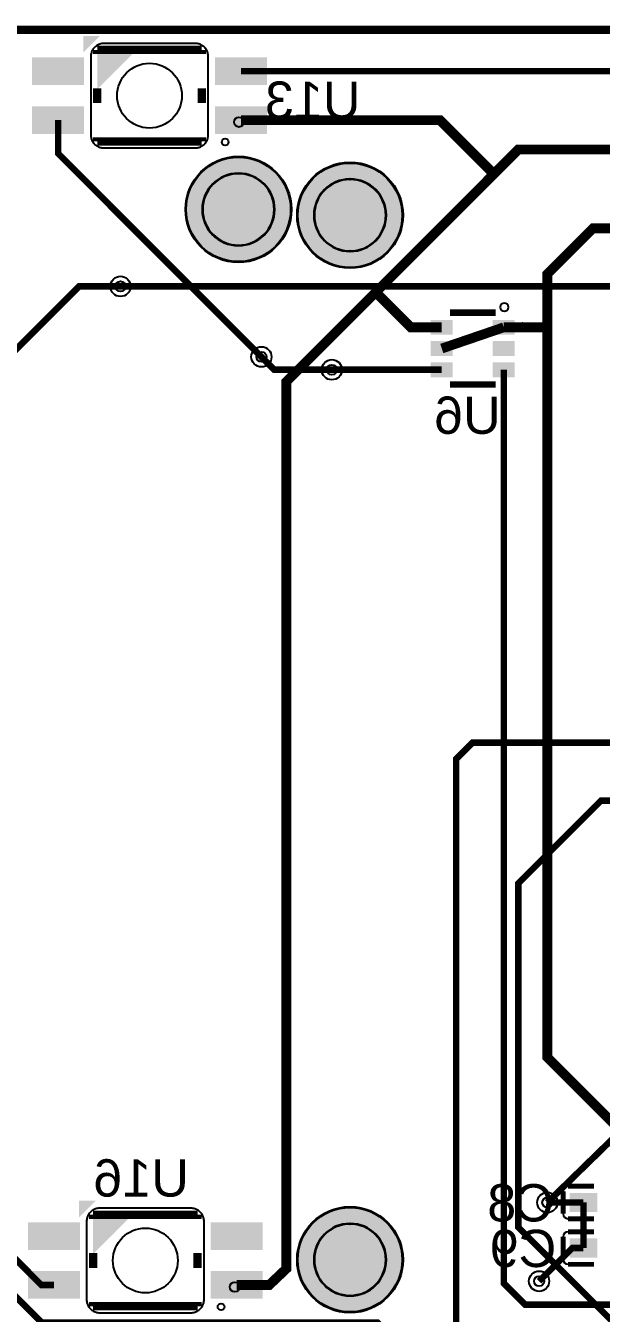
# Model space of a CAD drawing. Header units: millimetres. Extents: x 4 to 247, y 4 to 83.
# Drawn here: x 99.33 to 116.97, y 40.29 to 79.74 of the extents above; entities that cross this region are included whole.
import ezdxf

# ---------------------------------------------------------------- set-up
doc = ezdxf.new("R2010")
doc.units = ezdxf.units.MM
for name, color, linetype, true_color in [('BoardOutLine', 7, 'Continuous', 0xff00ff), ('BottomLayer', 7, 'Continuous', 0x0000ff), ('BottomPasteMaskLayer', 7, 'Continuous', 0x800000), ('BottomSilkLayer', 7, 'Continuous', 0x66cc33), ('BottomSolderMaskLayer', 7, 'Continuous', 0xaa00ff), ('Document', 7, 'Continuous', 0xffffff), ('Hole', 7, 'Continuous', 0x222222), ('Multi-Layer', 7, 'Continuous', 0xc0c0c0), ('TopLayer', 7, 'Continuous', 0xff0000), ('TopSolderMaskLayer', 7, 'Continuous', 0x800080)]:
    doc.layers.add(name, color=color, linetype=linetype, true_color=true_color)
doc.styles.get("Standard").update_dxf_attribs({"font": 'arial.ttf'})

msp = doc.modelspace()

# ---------------------------------------------------------------- hatches: boundary and pattern name
at = {"layer": 'BottomLayer'}
for points in [[(99.574, 77.937), (99.574, 78.757), (101.074, 78.757), (101.074, 77.937)], [(105.174, 77.937), (105.174, 78.757), (106.674, 78.757), (106.674, 77.937)], [(99.574, 76.437), (99.574, 77.257), (101.074, 77.257), (101.074, 76.437)], [(105.174, 76.437), (105.174, 77.257), (106.674, 77.257), (106.674, 76.437)], [(112.38, 70.29), (112.38, 70.71), (111.78, 70.71), (111.78, 70.29)], [(113.68, 70.71), (113.68, 70.29), (114.28, 70.29), (114.28, 70.71)], [(112.38, 69.64), (112.38, 70.06), (111.78, 70.06), (111.78, 69.64)], [(113.68, 70.06), (113.68, 69.64), (114.28, 69.64), (114.28, 70.06)], [(112.38, 68.99), (112.38, 69.41), (111.78, 69.41), (111.78, 68.99)], [(113.68, 69.41), (113.68, 68.99), (114.28, 68.99), (114.28, 69.41)], [(116.817, 43.958), (116.817, 43.418), (116.027, 43.418), (116.027, 43.958)], [(99.447, 42.25), (99.447, 43.07), (100.947, 43.07), (100.947, 42.25)], [(105.047, 42.25), (105.047, 43.07), (106.547, 43.07), (106.547, 42.25)], [(116.817, 42.561), (116.817, 42.021), (116.027, 42.021), (116.027, 42.561)], [(99.447, 40.75), (99.447, 41.57), (100.947, 41.57), (100.947, 40.75)], [(105.047, 40.75), (105.047, 41.57), (106.547, 41.57), (106.547, 40.75)]]:
    msp.add_hatch(color=256, dxfattribs=at).paths.add_polyline_path(points)
at = {"layer": 'BottomPasteMaskLayer'}
for points in [[(99.574, 77.937), (99.574, 78.757), (101.074, 78.757), (101.074, 77.937)], [(105.174, 77.937), (105.174, 78.757), (106.674, 78.757), (106.674, 77.937)], [(99.574, 76.437), (99.574, 77.257), (101.074, 77.257), (101.074, 76.437)], [(105.174, 76.437), (105.174, 77.257), (106.674, 77.257), (106.674, 76.437)], [(112.38, 70.29), (112.38, 70.71), (111.78, 70.71), (111.78, 70.29)], [(113.68, 70.71), (113.68, 70.29), (114.28, 70.29), (114.28, 70.71)], [(112.38, 69.64), (112.38, 70.06), (111.78, 70.06), (111.78, 69.64)], [(113.68, 70.06), (113.68, 69.64), (114.28, 69.64), (114.28, 70.06)], [(112.38, 68.99), (112.38, 69.41), (111.78, 69.41), (111.78, 68.99)], [(113.68, 69.41), (113.68, 68.99), (114.28, 68.99), (114.28, 69.41)], [(116.787, 43.463), (116.787, 43.913), (116.717, 43.963), (116.237, 43.963), (116.187, 43.913), (116.187, 43.463), (116.237, 43.413), (116.717, 43.413)], [(99.447, 42.25), (99.447, 43.07), (100.947, 43.07), (100.947, 42.25)], [(105.047, 42.25), (105.047, 43.07), (106.547, 43.07), (106.547, 42.25)], [(116.787, 42.066), (116.787, 42.516), (116.717, 42.566), (116.237, 42.566), (116.187, 42.516), (116.187, 42.066), (116.237, 42.016), (116.717, 42.016)], [(99.447, 40.75), (99.447, 41.57), (100.947, 41.57), (100.947, 40.75)], [(105.047, 40.75), (105.047, 41.57), (106.547, 41.57), (106.547, 40.75)]]:
    msp.add_hatch(color=256, dxfattribs=at).paths.add_polyline_path(points)
at = {"layer": 'BottomSilkLayer'}
for points in [[(101.094, 79.427), (101.094, 78.919), (101.602, 79.427)], [(100.967, 43.74), (100.967, 43.232), (101.475, 43.74)]]:
    msp.add_hatch(color=256, dxfattribs=at).paths.add_polyline_path(points)
at = {"layer": 'BottomSolderMaskLayer'}
for points in [[(99.528, 77.923), (99.528, 78.771), (101.121, 78.771), (101.121, 77.923)], [(105.128, 77.923), (105.128, 78.771), (106.721, 78.771), (106.721, 77.923)], [(99.528, 76.423), (99.528, 77.271), (101.121, 77.271), (101.121, 76.423)], [(105.128, 76.423), (105.128, 77.271), (106.721, 77.271), (106.721, 76.423)], [(104.224, 74.112, 1), (107.475, 74.112, 1)], [(107.644, 73.934, 1), (110.895, 73.934, 1)], [(112.416, 70.272), (112.416, 70.728), (111.744, 70.728), (111.744, 70.272)], [(113.644, 70.728), (113.644, 70.272), (114.317, 70.272), (114.317, 70.728)], [(112.416, 69.622), (112.416, 70.078), (111.744, 70.078), (111.744, 69.622)], [(113.644, 70.078), (113.644, 69.622), (114.317, 69.622), (114.317, 70.078)], [(112.416, 68.972), (112.416, 69.428), (111.744, 69.428), (111.744, 68.972)], [(113.644, 69.428), (113.644, 68.972), (114.317, 68.972), (114.317, 69.428)], [(116.843, 43.983), (116.843, 43.393), (116.002, 43.393), (116.002, 43.983)], [(107.644, 41.934, 1), (110.895, 41.934, 1)], [(99.401, 42.236), (99.401, 43.084), (100.994, 43.084), (100.994, 42.236)], [(105.001, 42.236), (105.001, 43.084), (106.594, 43.084), (106.594, 42.236)], [(116.843, 42.586), (116.843, 41.996), (116.002, 41.996), (116.002, 42.586)], [(99.401, 40.736), (99.401, 41.584), (100.994, 41.584), (100.994, 40.736)], [(105.001, 40.736), (105.001, 41.584), (106.594, 41.584), (106.594, 40.736)]]:
    msp.add_hatch(color=256, dxfattribs=at).paths.add_polyline_path(points)
at = {"layer": 'Document'}
for points in [[(101.524, 78.997), (102.724, 78.997), (101.524, 77.797)], [(101.397, 43.31), (102.597, 43.31), (101.397, 42.11)]]:
    msp.add_hatch(color=256, dxfattribs=at).paths.add_polyline_path(points)
at = {"layer": 'TopSolderMaskLayer'}
for points in [[(104.224, 74.112, 1), (107.475, 74.112, 1)], [(107.644, 73.934, 1), (110.895, 73.934, 1)], [(107.644, 41.934, 1), (110.895, 41.934, 1)]]:
    msp.add_hatch(color=256, dxfattribs=at).paths.add_polyline_path(points)

# ---------------------------------------------------------------- linework, layer by layer
at = {"layer": 'BoardOutLine', "const_width": 0.254}
msp.add_lwpolyline([(245.768, 79.612), (4.93, 79.612)], dxfattribs=at)
at = {"layer": 'BottomLayer'}
for points, const_width in [([(105.924, 78.347), (142.367, 78.347), (143.867, 76.847), (144.901, 76.847)], 0.2), ([(106.553, 69.596), (100.324, 75.825), (100.324, 76.847)], 0.2), ([(105.924, 76.847), (112.023, 76.847), (113.676, 75.194)], 0.3), ([(144.361, 70.866), (143.51, 71.717), (143.51, 75.184), (142.748, 75.946), (114.427, 75.946), (107.315, 68.834), (107.315, 41.656), (106.795, 41.161), (105.796, 41.161)], 0.3), ([(143.726, 64.135), (143.51, 64.135), (140.208, 67.437), (140.208, 71.628), (138.303, 73.533), (116.713, 73.533), (115.316, 72.136), (115.316, 68.072)], 0.3), ([(92.71, 68.681), (92.736, 68.707), (97.917, 68.707), (100.965, 71.755), (102.235, 71.755)], 0.2), ([(112.08, 70.5), (111.131, 70.5), (110.056, 71.575)], 0.3), ([(113.98, 70.5), (112.08, 69.85)], 0.3), ([(113.98, 70.5), (115.316, 70.5)], 0.3), ([(112.08, 69.2), (108.712, 69.2)], 0.2), ([(112.08, 69.2), (109.093, 69.2)], 0.2), ([(113.98, 69.2), (113.98, 41.214), (114.64, 40.554), (121.672, 40.554)], 0.2), ([(115.316, 68.072), (115.316, 48.133), (117.512, 45.937), (117.512, 43.688)], 0.3), ([(115.316, 43.688), (116.422, 43.688)], 0.2), ([(116.422, 43.688), (116.422, 42.291)], 0.2), ([(98.044, 42.926), (99.81, 41.16), (100.197, 41.16)], 0.2), ([(116.422, 42.291), (116.078, 42.291), (115.062, 41.275)], 0.2), ([(121.671, 38.555), (118.418, 38.555), (118.11, 38.862), (111.252, 38.862), (110.109, 40.005), (99.822, 40.005), (98.044, 41.783), (16.256, 41.783), (9.652, 35.179), (9.652, 35.052)], 0.2)]:
    msp.add_lwpolyline(points, dxfattribs=dict(at, const_width=const_width))
at = {"layer": 'BottomSilkLayer'}
for points, const_width in [([(101.524, 78.87), (101.524, 78.997)], 0.254), ([(101.524, 78.997), (104.724, 78.997)], 0.254), ([(104.724, 78.87), (104.724, 78.997)], 0.254), ([(101.524, 77.37), (101.524, 77.824)], 0.254), ([(104.724, 77.37), (104.724, 77.824)], 0.254), ([(101.524, 76.197), (101.524, 76.324)], 0.254), ([(101.524, 76.197), (104.724, 76.197)], 0.254), ([(104.724, 76.197), (104.724, 76.324)], 0.254), ([(112.33, 70.95), (113.73, 70.95)], 0.2), ([(112.33, 68.75), (113.73, 68.75)], 0.2), ([(116.741, 44.187), (115.951, 44.187)], 0.152), ([(115.799, 44.034), (115.799, 43.342)], 0.152), ([(101.397, 43.183), (101.397, 43.31)], 0.254), ([(101.397, 43.31), (104.597, 43.31)], 0.254), ([(104.597, 43.183), (104.597, 43.31)], 0.254), ([(115.951, 43.189), (116.741, 43.189)], 0.152), ([(115.799, 42.637), (115.799, 41.945)], 0.152), ([(116.741, 42.79), (115.951, 42.79)], 0.152), ([(101.397, 41.683), (101.397, 42.137)], 0.254), ([(104.597, 41.683), (104.597, 42.137)], 0.254), ([(115.951, 41.792), (116.741, 41.792)], 0.152), ([(101.397, 40.51), (101.397, 40.637)], 0.254), ([(101.397, 40.51), (104.597, 40.51)], 0.254), ([(104.597, 40.51), (104.597, 40.637)], 0.254)]:
    msp.add_lwpolyline(points, dxfattribs=dict(at, const_width=const_width))
for centre, radius in [((103.124, 77.597), 0.992), ((105.444, 76.177), 0.103), ((102.997, 41.91), 0.992), ((105.317, 40.49), 0.103)]:
    msp.add_circle(centre, radius, dxfattribs=at)
for centre, radius, start, end in [((113.997, 71.118), 0.125, 270.5822, 269.4178), ((115.951, 44.034), 0.152, 90, 180), ((115.951, 43.342), 0.152, 180, 270), ((115.951, 42.637), 0.152, 90, 180), ((115.951, 41.945), 0.152, 180, 270)]:
    msp.add_arc(centre, radius, start, end, dxfattribs=at)
at = {"layer": 'BottomSolderMaskLayer'}
for points in [[(105.852, 75.222), (105.847, 75.222)], [(109.272, 75.044), (109.267, 75.044)], [(105.852, 73.002), (105.847, 73.002)], [(109.272, 72.824), (109.267, 72.824)], [(109.272, 43.044), (109.267, 43.044)], [(109.272, 40.824), (109.267, 40.824)]]:
    msp.add_lwpolyline(points, close=True, dxfattribs=at)
for centre in [(105.849, 74.112), (109.269, 73.934), (109.269, 41.934)]:
    msp.add_circle(centre, 1.625, dxfattribs=at)
for centre, start, end in [((105.847, 74.112), 90, 270), ((105.852, 74.112), 270, 90), ((109.267, 73.934), 90, 270), ((109.272, 73.934), 270, 90), ((109.267, 41.934), 90, 270), ((109.272, 41.934), 270, 90)]:
    msp.add_arc(centre, 1.11, start, end, dxfattribs=at)
at = {"layer": 'Document'}
for centre, radius in [((105.864, 76.787), 0.15), ((114.554, 70.511), 0.125), ((105.737, 41.1), 0.15)]:
    msp.add_circle(centre, radius, dxfattribs=at)
at = {"layer": 'Hole'}
for centre in [(102.235, 71.755), (106.553, 69.596), (108.712, 69.2), (115.316, 43.688), (115.062, 41.275)]:
    msp.add_circle(centre, 0.155, dxfattribs=at)
at = {"layer": 'Multi-Layer'}
for points in [[(104.924, 78.797), (104.923, 78.826), (104.92, 78.854), (104.915, 78.882), (104.908, 78.91), (104.899, 78.937), (104.888, 78.964), (104.875, 78.989), (104.861, 79.014), (104.844, 79.037), (104.826, 79.059), (104.807, 79.08), (104.786, 79.1), (104.764, 79.118), (104.74, 79.134), (104.716, 79.148), (104.69, 79.161), (104.664, 79.172), (104.637, 79.181), (104.609, 79.188), (104.581, 79.193), (104.553, 79.196), (104.524, 79.197), (104.524, 79.197), (101.724, 79.197), (101.718, 79.197), (101.718, 79.197), (101.688, 79.196), (101.659, 79.192), (101.63, 79.186), (101.601, 79.178), (101.574, 79.168), (101.547, 79.156), (101.521, 79.142), (101.496, 79.126), (101.472, 79.108), (101.45, 79.088), (101.429, 79.067), (101.41, 79.045), (101.392, 79.021), (101.377, 78.996), (101.363, 78.969), (101.351, 78.942), (101.342, 78.914), (101.334, 78.886), (101.329, 78.856), (101.325, 78.827), (101.324, 78.797), (101.324, 78.798), (101.324, 78.797), (101.324, 76.397), (101.325, 76.369), (101.328, 76.34), (101.333, 76.312), (101.34, 76.284), (101.349, 76.257), (101.36, 76.231), (101.373, 76.205), (101.388, 76.181), (101.404, 76.157), (101.422, 76.135), (101.441, 76.114), (101.462, 76.095), (101.485, 76.077), (101.508, 76.061), (101.533, 76.046), (101.558, 76.033), (101.584, 76.022), (101.612, 76.013), (101.639, 76.006), (101.667, 76.001), (101.696, 75.998), (101.724, 75.997), (104.524, 75.997), (104.524, 75.997), (104.553, 75.998), (104.581, 76.001), (104.609, 76.006), (104.637, 76.013), (104.664, 76.022), (104.69, 76.033), (104.716, 76.046), (104.74, 76.06), (104.764, 76.077), (104.786, 76.095), (104.807, 76.114), (104.826, 76.135), (104.844, 76.157), (104.861, 76.181), (104.875, 76.205), (104.888, 76.231), (104.899, 76.257), (104.908, 76.284), (104.915, 76.312), (104.92, 76.34), (104.923, 76.368), (104.924, 76.397), (104.924, 78.797)], [(105.852, 75.204), (105.847, 75.204)], [(109.272, 75.026), (109.267, 75.026)], [(105.852, 73.02), (105.847, 73.02)], [(109.272, 72.842), (109.267, 72.842)], [(104.797, 43.11), (104.796, 43.139), (104.793, 43.167), (104.788, 43.195), (104.781, 43.223), (104.772, 43.25), (104.761, 43.277), (104.748, 43.302), (104.734, 43.327), (104.717, 43.35), (104.699, 43.372), (104.68, 43.393), (104.659, 43.413), (104.637, 43.431), (104.613, 43.447), (104.589, 43.461), (104.563, 43.474), (104.537, 43.485), (104.51, 43.494), (104.482, 43.501), (104.454, 43.506), (104.426, 43.509), (104.397, 43.51), (104.397, 43.51), (101.597, 43.51), (101.591, 43.51), (101.591, 43.51), (101.561, 43.509), (101.532, 43.505), (101.503, 43.499), (101.474, 43.491), (101.447, 43.481), (101.42, 43.469), (101.394, 43.455), (101.369, 43.439), (101.345, 43.421), (101.323, 43.401), (101.302, 43.38), (101.283, 43.358), (101.265, 43.334), (101.25, 43.309), (101.236, 43.282), (101.224, 43.255), (101.215, 43.227), (101.207, 43.198), (101.202, 43.169), (101.198, 43.14), (101.197, 43.11), (101.197, 43.111), (101.197, 43.11), (101.197, 40.71), (101.198, 40.681), (101.201, 40.653), (101.206, 40.625), (101.213, 40.597), (101.222, 40.57), (101.233, 40.544), (101.246, 40.518), (101.261, 40.494), (101.277, 40.47), (101.295, 40.448), (101.314, 40.427), (101.335, 40.408), (101.358, 40.39), (101.381, 40.374), (101.406, 40.359), (101.431, 40.346), (101.457, 40.335), (101.485, 40.326), (101.512, 40.319), (101.54, 40.314), (101.569, 40.311), (101.597, 40.31), (104.397, 40.31), (104.397, 40.31), (104.426, 40.311), (104.454, 40.314), (104.482, 40.319), (104.51, 40.326), (104.537, 40.335), (104.563, 40.346), (104.589, 40.359), (104.613, 40.373), (104.637, 40.39), (104.659, 40.408), (104.68, 40.427), (104.699, 40.448), (104.717, 40.47), (104.734, 40.494), (104.748, 40.518), (104.761, 40.544), (104.772, 40.57), (104.781, 40.597), (104.788, 40.625), (104.793, 40.653), (104.796, 40.681), (104.797, 40.71), (104.797, 43.11)], [(109.272, 43.026), (109.267, 43.026)], [(109.272, 40.842), (109.267, 40.842)]]:
    msp.add_lwpolyline(points, close=True, dxfattribs=at)
for centre, radius in [((105.849, 74.112), 1.6), ((109.269, 73.934), 1.6), ((102.235, 71.755), 0.31), ((106.553, 69.596), 0.31), ((108.712, 69.2), 0.31), ((115.316, 43.688), 0.31), ((109.269, 41.934), 1.6), ((115.062, 41.275), 0.31)]:
    msp.add_circle(centre, radius, dxfattribs=at)
for centre, start, end in [((105.847, 74.112), 90, 270), ((105.852, 74.112), 270, 90), ((109.267, 73.934), 90, 270), ((109.272, 73.934), 270, 90), ((109.267, 41.934), 90, 270), ((109.272, 41.934), 270, 90)]:
    msp.add_arc(centre, 1.092, start, end, dxfattribs=at)
at = {"layer": 'TopLayer', "const_width": 0.2}
for points in [[(102.235, 71.755), (146.304, 71.755), (152.781, 65.278), (156.337, 65.278)], [(108.712, 69.2), (106.949, 69.2), (106.553, 69.596)], [(114.554, 34.417), (112.522, 36.449), (112.522, 57.277), (113.023, 57.777), (119.855, 57.777)], [(119.507, 32.766), (117.602, 34.671), (117.602, 39.751), (114.427, 42.926), (114.427, 53.467), (116.957, 55.997), (119.855, 55.997)], [(118.745, 47.027), (115.316, 43.688)]]:
    msp.add_lwpolyline(points, dxfattribs=at)
at = {"layer": 'TopSolderMaskLayer'}
for points in [[(105.852, 75.222), (105.847, 75.222)], [(109.272, 75.044), (109.267, 75.044)], [(105.852, 73.002), (105.847, 73.002)], [(109.272, 72.824), (109.267, 72.824)], [(109.272, 43.044), (109.267, 43.044)], [(109.272, 40.824), (109.267, 40.824)]]:
    msp.add_lwpolyline(points, close=True, dxfattribs=at)
for centre in [(105.849, 74.112), (109.269, 73.934), (109.269, 41.934)]:
    msp.add_circle(centre, 1.625, dxfattribs=at)
for centre, start, end in [((105.847, 74.112), 90, 270), ((105.852, 74.112), 270, 90), ((109.267, 73.934), 90, 270), ((109.272, 73.934), 270, 90), ((109.267, 41.934), 90, 270), ((109.272, 41.934), 270, 90)]:
    msp.add_arc(centre, 1.11, start, end, dxfattribs=at)

# ---------------------------------------------------------------- texts
at = {"layer": 'BottomSilkLayer', "text_generation_flag": 2}
for s, p in [('U13', (109.589, 76.888)), ('U6', (113.886, 67.236)), ('U16', (104.331, 43.868)), ('C8', (115.514, 43.106)), ('C9', (115.591, 41.709))]:
    msp.add_text(s, height=1.143, dxfattribs=at).set_placement(p)

doc.saveas('drawing.dxf')
